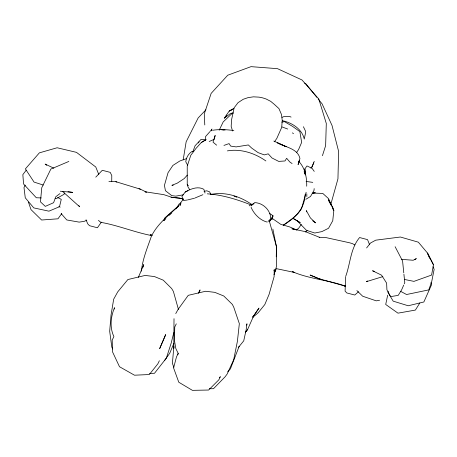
<?xml version="1.0" encoding="UTF-8"?>
<svg xmlns="http://www.w3.org/2000/svg" width="457" height="457" viewBox="0 0 457 457"><rect width="100%" height="100%" fill="white"/><g stroke="black" fill="none" stroke-linecap="round" stroke-linejoin="round"><path stroke-width="0.69" d="M111.725 181.72L111.782 175.557L110.223 172.369L102.288 170.29L95.77 177.156M205.496 140.419L205.536 136.58L210.06 131.502M276.257 256.805L276.479 246.957L272.869 229.088M174.014 318.683L173.769 348.423L173.894 347.012M345.578 276.885L345.098 291.132L346.84 292.96L354.775 295.028L358.517 291.737M173.888 346.172L172.398 363.366L173.849 367.245M180.481 205.581L180.732 202.719L183.086 199.423M314.165 188.61L314.01 190.386L310.537 196.464L305.79 199.321M305.133 194.573C304.636 208.986 294.902 218.206 283.237 225.267L292.84 218.218L297.941 213.568L301.5 208.809L306.127 192.271M388.204 291.258L388.039 292.571L393.197 301.157L408.215 305.762L423.856 301.98L431.625 284.58L430.951 282.609M141.384 271.178C142.578 259.062 147.44 247.728 151.37 236.315C157.357 223.89 168.884 215.121 178.784 205.879L175.814 208.843M64.34 192.865L64.14 194.242L56.519 198.527L55.126 198.475M114.307 309.069L114.518 307.687C110.748 316.575 109.526 327.629 113.907 336.569L112.188 340.094L112.582 351.993L119.5 366.731L134.495 375.208L149.325 374.534L157.859 363.829L159.373 360.722M183.183 159.859L186.148 141.807L198.155 117.952L205.936 109.771M366.611 247.945L370.524 243.01L375.717 240.176L400.383 237.017L418.344 242.176L427.466 253.024L433.453 264.78L431.591 275.057L413.962 281.369L404.416 279.456M272.212 218.994L272.789 216.047L271.841 219.383L272.983 215.733L269.527 213.322M173.814 332.57L171.118 343.344L166.365 358.117L154.489 373.278L149.536 373.432M387.662 295.239L385.708 304.465L397.973 313.159L415.396 310.08L419.789 303.025M177.842 354.729L178.207 353.381L175.848 348.611L174.431 340.516L174.751 326.995L176.288 323.842M199.349 292.503L200.063 289.881L198.269 293.285M345.755 276.239C350.428 263.432 350.479 248.317 359.596 237.543L367.531 239.617L369.587 244.712M272.983 215.733L272.498 217.463L269.47 221.594L276.674 247.254L276.388 266.802L274.046 274.754M299.324 160.224L298.095 164.623L299.941 158.522C297.895 148.485 285.111 147.205 277.485 142.841L286.156 146.686L273.812 141.047M142.995 267.248L143.744 264.603L138.357 277.388M330.839 204.25L337.946 178.853L338.631 151.433L332.016 125.441L322.111 103.888L318.152 98.986M246.574 325.15L246.969 323.802L246.163 329.697L243.741 340.825L238.451 347.383M273.886 270.887L274.286 269.533L274.086 276.708L269.064 294.417L264.803 304.545L258.142 312.788L253.069 317.101M322.425 155.711L325.63 145.657L326.298 123.487L318.809 99.015L301.997 79.969L277.502 68.67L251.03 66.648L227.757 75.211L211.151 93.388L204.279 113.936L204.787 124.961M219.177 130.251L223.21 121.888L231.733 113.799L233.116 113.604M314.25 161.338L311.823 167.119L310.851 168.119M163.829 220.662L164.737 217.995L180.943 203.668M239.182 346.257L230.414 368.885L227.7 371.821M403.72 285.077L401.594 289.938L398.213 295.365L390.615 296.627L386.919 289.824L386.622 283.123L381.572 275.177L372.552 270.761L374.5 271.447M404.245 283.86L404.776 282.643L403.925 274.269M173.906 343.264L169.798 353.124L164.554 360.562M247.545 329.646L245.335 332.296L247.545 329.646L253.675 315.867L258.988 308.098L252.961 316.941M311.828 167.273L313.845 162.801M178.207 353.381L176.488 356.9L173.586 367.942L178.79 382.235L192.42 390.352L208.615 390.032L218.863 379.778L220.377 376.677L219.4 377.653M101.345 222.153L97.438 227.769L89.503 225.695L87.761 223.873L86.03 219.806M25.255 185.154L23.987 187.541L25.266 197.801L33.767 207.895L48.916 211.174L59.507 206.701L61.267 199.349L57.691 197.498M175.751 313.588L178.093 309.383L188.255 295.331L205.65 291.258L214.813 292.349L223.776 295.999L232.367 304.413L233.767 307.23L239.342 323.659L237.406 341.31L233.698 359.688L227.169 374.015L225.147 376.745L213.488 388.701L209.295 388.753M269.47 221.594L270.521 219.834M271.224 218.663L271.926 217.492M192.854 151.718L195.11 145.703L201.114 139.322L205.873 139.642M176.865 207.581L179.11 203.993L180.915 202.851M198.355 142.955L199.092 141.841M210.837 130.811L212.014 129.034M210.848 130.993L211.631 129.811M252.932 316.975L253.675 315.867L252.818 316.918M233.133 112.776L230.391 113.565L224.364 118.169L229.157 111.097L231.556 109.754M296.656 152.398L298.57 149.576L301.654 142.395L299.861 131.605L292.583 126.395L284.465 121.636L281.78 122.139M274.497 141.801L276.851 138.334L281.701 127.406L282.237 120.38L281.501 114.564L278.936 108.577L274.269 104.316L270.698 101.345L266.06 98.969L262.666 97.867L259.085 97.147L253.435 96.833L248.1 97.621L243.278 99.255L238.04 102.671L234.133 107.801L231.59 119.637L231.168 126.395L232.59 130.999M305.379 174.905L304.865 168.936L306.978 165.937L312.051 168.325L314.245 171.386M301.323 224.473L298.49 228.454L296.107 229.945M61.769 213.55L57.959 218.8L41.598 220.017L31.002 209.609L28.448 202.154M26.232 170.147L22.85 174.643L23.553 183.971L36.292 197.744L41.176 197.932M187.907 190.7L185.216 192.054L181.937 196.333L183.188 200.137L183.657 200.452L186.93 200.063M224.364 118.169L226.872 115.084M205.936 139.728L201.348 142.47L195.95 148.474L190.792 155.294L187.227 166.171L187.239 184.628L188.078 185.702M187.301 175.128L184.148 178.624L177.282 183.143L171.878 185.319L173.272 185.194M251.127 205.958L254.698 202.605C263.055 202.897 270.744 210.294 270.721 218.737L268.025 221.508M163.914 220.697L165.897 218.72M169.364 215.264L171.843 212.791M274.206 272.383L275.251 271.412L276.296 268.636L294.365 272.423L292.491 271.647M305.533 231.996L307.138 230.659M249.236 205.867L250.984 204.525L254.018 203.771M59.97 193.614L55.851 196.681L53.595 202.708L45.306 206.381L40.462 201.868L41.747 187.764L50.841 169.079L68.836 161.441M414.608 259.747L416.316 258.605L413.185 260.262L401.692 259.365M201.348 142.47L205.981 139.705M367.502 280.981L366.286 281.695L382.869 276.605M233.938 108.412L229.425 111.051L232.881 109.063M185.216 192.054C190.672 188.895 197.841 185.925 203.856 189.318L205.016 193.094M202.885 194.705L194.916 198.035M86.796 220.217L84.277 221.331L79.17 222.125L66.773 219.954L61.158 213.59M281.98 117.392L283.906 116.592L289.847 116.575L291.08 117.101M186.536 158.625L179.858 160.978L172.889 165.434L168.022 172.74L164.429 185.376L165.44 190.712L171.752 195.625L175.739 196.144L183.446 194.791M223.941 145.417L229.088 143.601L230.705 146.109L236.138 146.903L248.345 144.949L251.727 148.114L258.148 152.655L264.312 154.894L268.208 153.826L271.966 157.968L278.701 161.401L284.985 160.961L286.653 158.282L289.795 161.955L292.097 163.572M187.524 199.955L194.316 198.287M209.203 141.476L214.219 139.351L215.167 135.415L213.036 142.156L216.647 145.177M312.554 193.294L315.279 192.694L313.159 192.763M204.028 191.346L206.793 190.803L209.609 191.866L210.963 194.648M212.539 130.285C219.56 129.154 226.821 129.571 233.847 130.553M379.556 300.26L376.248 300.843L362.687 296.227L356.894 290.601M193.699 151.238L191.9 151.518C188.335 153.792 186.262 157.625 185.765 161.767L187.736 165.371M210.763 194.453C225.198 191.46 239.845 196.264 251.738 204.439M227.375 150.89C240.725 148.496 254.995 153.209 265.877 160.955M282.403 120.705C291.817 122.567 302.083 129.051 304.271 139.059L305.613 132.547L305.453 131.039L303.408 126.715M108.92 181.515L115.821 181.692L140.448 189.198L146.326 192.077M313.062 193.094L322.773 193.408L328.583 198.675L333.816 210.614L332.753 220.725L328.537 228.277L321.871 231.608L314.799 233.019L306.464 230.317L297.233 220.868L292.84 218.218L300.22 222.656L297.233 220.868M319.146 237.28L325.75 237.543L349.257 242.707L352.364 243.587L354.855 244.958M60.313 191.215L72.692 192.391L67.984 191.717M223.924 129.931L220.971 129.645L225.101 130.051M207.295 193.831C222.525 194.865 237.286 199.486 251.413 205.056M146.286 192.168L145.023 191.769L163.755 194.642L172.877 197.635L171.107 197.281L179.898 198.195L183.211 198.984M171.107 197.281L180.058 198.218L183.308 199.001M151.793 235.606C134.861 232.379 118.74 225.615 101.717 222.496L100.523 222.131L98.432 220.377M306.099 181.452L312.754 182.36M267.168 222.091C259.993 220.257 253.966 214.047 251.093 207.312M151.638 234.989L150.233 234.755L152.272 235.395M233.973 196.059L236.823 197.224M295.028 229.625L291.892 228.746L305.385 231.659L319.717 237.4M318.592 278.599L320.991 279.53L310.114 275.034L318.592 278.599L345.463 286.179C328.2 279.895 309.36 279.033 292.503 271.698M343.853 285.728L345.629 286.225M138.979 188.73L140.448 189.198M43.266 185.051L34.047 182.08L25.381 168.89L39.371 152.855L57.119 147.765L76.473 152.358L95.77 167.005L98.815 174.563M115.821 181.692L116.855 182.029M282.1 126.943L287.699 129.045M296.913 230.06L289.452 226.832L280.809 224.376L272.075 218.315M304.568 83.145L305.83 83.74L316.832 97.352M53.84 168.176L45.134 164.074L46.688 165.291M58.913 206.49L60.175 207.112M400.463 291.258L406.553 294.514L428.792 289.887L431.734 281.506L434.15 269.373L433.082 266.757M312.719 220.748L315.507 222.867L310.412 217.943L306.316 210.557L306.498 211.877M292.423 132.856L293.474 133.701M62.455 191.312L79.644 206.781L78.855 205.593M298.815 161.458C305.002 167.77 306.973 177.607 306.71 186.216M188.09 185.691L187.25 184.605L188.021 186.924L189.655 189.626M395.122 246.717L402.583 261.004L403.782 272.875M433.453 264.78L427.466 253.024L429.603 258.256M331.062 205.199L328.309 199.789L332.679 207.204L333.816 210.614L332.896 208.809M304.105 171.661L305.008 173.489L304.493 171.324L304.836 174.14M112.656 348.999L111.811 347.109L109.68 331.262L111.062 314.856L113.684 299.186L117.735 291.863L127.88 279.541L145.137 275.434L154.472 276.571L163.263 280.175L171.655 288.533L173.392 291.44L178.447 309.469M304.865 168.936L305.345 173.803M306.796 193.819L306.841 196.55M165.651 334.678L159.704 348.542L165.651 334.678"/></g></svg>
